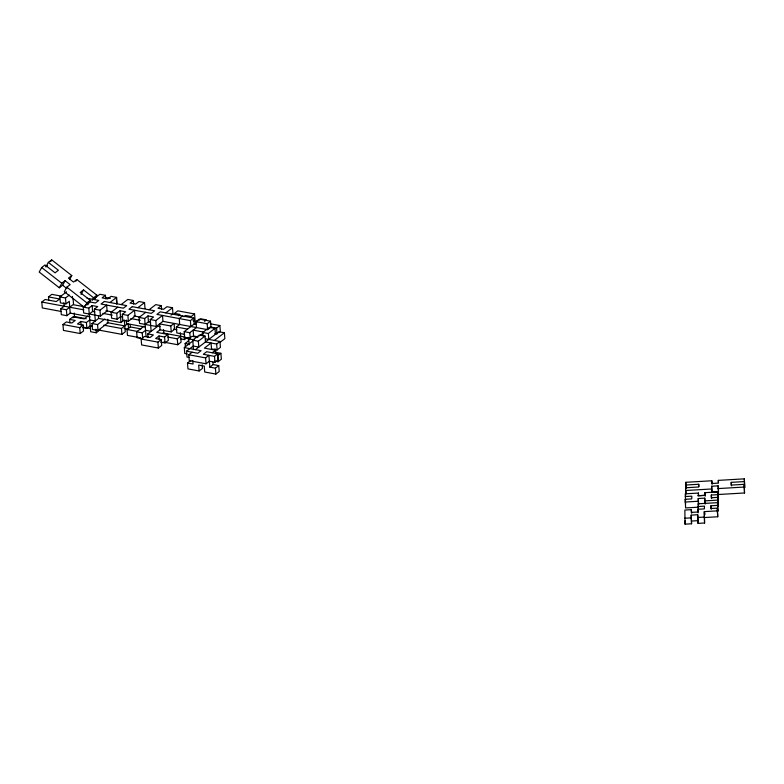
<?xml version="1.0" encoding="UTF-8"?>
<svg xmlns="http://www.w3.org/2000/svg" width="784" height="784" viewBox="0 0 784 784"><rect width="100%" height="100%" fill="white"/><g stroke="black" fill="none" stroke-linecap="round" stroke-linejoin="round"><path stroke-width="1.18" d="M698.25 510.08L698.064 503.798L717.566 502.652L717.478 505.386L710.97 505.768L710.882 508.502L717.38 508.12L717.291 510.864L704.287 511.629L704.561 523.006L698.064 523.389L697.691 514.745L691.184 515.127L691.557 523.771L685.059 524.153L684.863 510.041L691.37 509.659L691.645 513.197M698.613 507.17L685.608 507.934L685.236 499.3L691.733 498.908L691.831 496.174L685.324 496.556L685.598 500.104M685.324 496.556L685.412 493.822L698.426 493.058L698.613 495.419M685.804 494.047L685.618 487.775L698.632 487.001L698.72 484.267L685.716 485.031L685.99 488.579M685.716 485.031L685.804 482.297L711.823 480.768L712.097 484.306M685.059 524.153L685.177 520.635M691.557 523.771L691.184 515.127M691.37 509.659L691.282 512.393L697.78 512.011L697.878 509.277L704.375 508.885L704.473 506.15L697.966 506.533M698.064 523.389L697.691 514.745M698.426 504.808L698.24 498.526L704.738 498.144L705.208 504.053M698.426 493.058L698.328 495.792L704.836 495.41L704.924 492.675L717.928 491.901L718.301 500.545L717.928 491.901M704.561 523.006L704.287 511.629M704.836 503.25L704.738 498.144M704.845 514.794L704.904 512.971M717.84 494.645L711.333 495.027L711.245 497.762L717.742 497.379L718.115 506.023L717.742 497.379M711.823 492.519L711.637 486.237L718.134 485.855L718.507 490.578M711.823 480.768L711.725 483.503L718.232 483.12L718.32 480.376L744.339 478.848L744.712 487.491L744.339 478.848M744.241 481.582L731.237 482.356L731.139 485.09L744.153 484.326L744.526 492.969L718.507 494.498L718.134 485.855M704.747 517.528L717.752 516.764L717.38 508.12M744.526 492.969L744.153 484.326M47.53 265.658L45.864 266.932L48.343 262.405L58.398 270.264L55.066 272.832L45.011 264.972L41.679 267.53L39.2 272.058L59.31 287.777L62.642 285.219L65.121 280.692L70.148 284.621L66.816 287.179L64.337 291.707L83.486 306.681M50.686 261.66L51.675 259.847L71.785 275.566L69.805 279.182M59.31 287.777L61.789 283.249L65.121 280.692M75.823 281.309L76.812 279.496L96.922 295.215L94.933 298.841M81.056 294.441L83.535 289.913L93.59 297.773L96.922 295.215M84.946 306.524L86.926 302.898L90.258 300.341L80.203 292.481L83.535 289.913M87.779 304.868L90.258 300.341M92.1 300.497L93.59 297.773M48.343 262.405L51.675 259.847M71.785 275.566L68.453 278.124L73.48 282.054L76.812 279.496M61.103 311.444L42.287 307.945L41.817 302.046L45.149 299.478L56.321 301.556L59.653 298.988L48.481 296.92L48.765 300.458M48.481 296.92L51.813 294.353L61.221 296.107M90.199 316.844L70.217 313.13L69.286 301.321L65.954 303.888L60.368 302.849L59.898 296.94L66.562 291.815M59.898 296.94L65.484 297.979L69.296 295.049M70.687 312.767L66.885 315.697L61.299 314.658L60.829 308.749L64.161 306.191L63.886 302.644M60.829 308.749L66.415 309.788L73.079 304.662M69.923 322.93L69.649 319.392L75.235 320.431L71.903 322.988L66.317 321.95L62.985 324.517L63.445 330.417L80.203 333.533L83.535 330.966L83.075 325.066L77.489 324.027L80.821 321.46L86.407 322.498L89.739 319.941L95.325 320.979L94.374 309.161L99.96 310.199L106.624 305.074L107.094 310.983L100.43 316.099L83.672 312.992L83.202 307.083L89.866 301.967M93.198 299.4L99.862 294.274L105.448 295.313L105.732 298.861M69.649 319.392L72.981 316.824L84.153 318.902L87.955 315.972M72.853 317.853L74.519 316.569L86.269 318.755M83.202 307.083L88.788 308.122L92.12 305.564L97.706 306.603L94.374 309.161M105.448 295.313L102.116 297.871L107.702 298.91L111.034 296.352L116.62 297.391L117.081 303.29M100.058 329.858L96.246 332.788L90.66 331.75L89.268 314.031L93.08 311.101M109.956 302.516L116.62 297.391M62.985 324.517L79.743 327.624L83.075 325.066M107.751 319.255L108.035 322.792L98.039 330.476L92.453 329.447L91.993 323.537L98.647 318.412L120.981 322.557L124.313 319.999L125.254 331.808L121.922 334.376L99.578 330.221M82.398 327.575L86.867 328.408L90.199 325.84L92.434 326.262M122.745 317.069L120.511 316.648L117.179 319.215L111.593 318.177L111.132 312.267L117.796 307.152M121.128 304.584L127.792 299.459L133.378 300.497L133.652 304.045M91.993 323.537L97.569 324.576L104.84 318.98M111.132 312.267L116.718 313.306L120.05 310.748L125.636 311.787L122.304 314.345L122.765 320.254L128.351 321.293L135.015 316.168L134.554 310.258L127.89 315.384L122.304 314.345M133.378 300.497L130.046 303.065L135.632 304.094L138.964 301.536L144.55 302.575L145.011 308.475M137.886 307.7L144.55 302.575M103.821 325.193L121.461 328.467L128.106 323.341L128.586 329.251L124.117 328.418M218.677 332.739L220.343 331.465L219.883 325.556L216.551 328.124L210.965 327.085L207.633 329.643L162.945 321.352L156.281 326.477L139.523 323.361L139.062 317.461L145.726 312.336M149.058 309.768L155.722 304.643L161.308 305.682L161.582 309.229M140.414 337.806L127.478 335.405L127.018 329.496L130.35 326.938L140.944 328.908M139.062 317.461L144.648 318.49L147.98 315.932L153.566 316.971L150.234 319.529L151.145 331.338L145.559 330.299L142.227 332.867L136.641 331.828L137.112 337.737L142.698 338.766L142.227 332.867M161.308 305.682L157.976 308.249L163.562 309.278L166.894 306.72L172.48 307.759L172.941 313.659L171.039 315.129M145.099 324.4L148.901 321.469M136.641 331.828L143.913 326.232M150.234 319.529L155.82 320.568L162.484 315.442L162.945 321.352M165.816 312.885L172.48 307.759M160.563 342.089L165.032 342.922L168.364 340.354L167.903 334.454L164.571 337.012L158.985 335.973L155.653 338.541L161.239 339.57L161.7 345.479L158.368 348.037L141.62 344.931L141.149 339.021L144.481 336.463L150.067 337.502L153.399 334.935L147.813 333.906L148.098 337.443M147.813 333.906L157.809 326.213L160.044 326.634M160.544 329.447L156.731 332.377L167.903 334.454M178.389 315.727L180.055 314.443L174.469 313.404L177.801 310.846L194.559 313.953L195.02 319.862L193.354 321.136M182.574 315.991L179.242 318.549L179.703 324.458L176.371 327.026L176.831 332.926L184.652 334.376M170.785 325.987L174.117 323.42L174.577 329.329L171.245 331.887L160.083 329.819L159.613 323.91L170.785 325.987L171.245 331.887M183.975 316.756L185.641 315.482L191.227 316.511L194.559 313.953M141.149 339.021L157.907 342.138L161.239 339.57M193.736 318.069L160.23 311.846L156.898 314.404L190.404 320.627L193.736 318.069L194.207 323.968L196.441 324.39M189.797 332.69L190.257 338.6L184.671 337.561L184.211 331.661L189.797 332.69L196.461 327.575L195.99 321.665L199.322 319.098L210.494 321.175L210.965 327.085M184.211 331.661L197.539 321.411L193.07 320.578M198.969 320.313L200.871 318.843L206.457 319.882L204.555 321.352M167.874 337.081L177.282 338.825L180.614 336.267L181.084 342.177L177.752 344.735L163.64 342.118M181.065 338.992L184.416 339.609L186.915 337.688M195.99 321.665L207.162 323.743L210.494 321.175M189.179 344.764L188.719 338.855L192.051 336.297L197.637 337.326M185.416 347.008L185.142 343.47L188.474 340.903L188.189 337.365M193.501 349.595L192.756 340.148L199.42 335.023L205.006 336.062L205.477 341.971L216.649 344.039L219.981 341.481L220.441 347.381L217.109 349.948L211.523 348.909L211.063 343L204.399 348.125L215.571 350.203L215.845 353.741M203.036 336.003L202.752 332.465L209.416 327.34L215.002 328.378L215.473 334.278M187.004 353.898L184.769 353.486L184.309 347.577L193.393 340.589M199.538 335.866L203.35 332.935M192.756 340.148L198.342 341.187L205.006 336.062M202.752 332.465L208.338 333.494L215.002 328.378M189.258 357.494L187.023 357.083L186.563 351.173L193.227 346.058L198.813 347.087L198.342 341.187M217.825 353.8L214.493 356.367L203.321 354.29L206.653 351.722L217.825 353.8L218.285 359.709L214.953 362.267L209.367 361.228L206.035 363.796L189.277 360.679L188.817 354.78L192.149 352.212M195.481 349.654L218.805 331.72L224.391 332.759L224.851 338.659L220.304 342.157M214.395 340.442L224.391 332.759M202.184 364.864L202.458 368.411L199.126 370.969L187.954 368.892L187.494 362.992L190.826 360.424M188.817 354.78L205.575 357.886L208.907 355.328L209.838 367.137L215.414 368.176L218.746 365.609L219.216 371.518L215.884 374.076L204.712 372.008L204.252 366.099L198.666 365.06L199.126 370.969M212.239 352.761L215.571 350.203M218.04 361.757L221.372 359.199L220.902 353.29L217.57 355.848L218.04 361.757L214.689 361.13M209.838 367.137L213.16 364.58L218.746 365.609M685.53 490.51L711.539 488.981M718.046 488.589L744.055 487.06M718.605 491.764L712.097 492.146L711.637 486.237M697.819 495.713L704.914 495.302M685.138 502.034L698.142 501.27M704.649 500.888L717.654 500.114M684.589 518.253L691.096 517.871M697.593 517.479L704.101 517.097M691.655 521.037L698.152 520.654M105.615 297.44L110.407 298.332M87.024 298.253L98.784 300.439L95.452 302.996L88.396 301.693M210.308 323.782L219.883 325.556M83.633 306.622L73.578 304.76L73.108 298.851M105.977 310.768L112.671 312.012M133.897 315.952L140.601 317.197M214.777 333.612L217.011 334.023L216.551 328.124M41.817 302.046L83.859 309.847M94.825 311.885L92.59 311.464L92.12 305.564M102.88 313.375L112.279 315.129M130.801 318.559L140.209 320.313M150.675 322.253L148.441 321.832L147.98 315.932M176.371 327.026L187.543 329.094M203.183 331.995L193.129 330.133L193.589 336.042L198.058 336.865M173.46 329.123L176.812 329.741M145.383 327.085L126.567 323.596L126.283 320.048M205.457 338.786L219.981 341.481M107.134 322.626L124.793 325.899M162.994 332.994L185.102 337.1M188.719 338.855L194.305 339.893M127.018 329.496L137.602 331.465M148.264 336.62L146.03 336.209L144.648 318.49M185.142 343.47L189.61 344.294M83.408 327.222L90.464 328.535M220.902 353.29L215.326 352.251L215.041 348.713M184.309 347.577L201.067 350.693L197.735 353.251L186.563 351.173M187.494 362.992L193.08 364.031L192.795 360.483M41.679 267.53L61.789 283.249M66.816 287.179L86.926 302.898M62.642 285.219L66.826 288.492M731.237 482.356L731.511 485.894M718.32 480.376L718.507 482.748M717.566 502.652L717.938 511.295L717.478 505.386M717.291 510.864L717.752 516.764M711.333 495.027L711.617 498.565M710.97 505.768L711.255 509.316M704.924 492.675L705.208 496.213M698.72 484.267L698.907 486.629M698.24 498.526L698.701 504.435M697.878 509.277L698.152 512.814M685.804 482.297L686.274 488.207M685.902 491.313L686.088 493.675M685.412 493.822L685.598 496.184M685.236 499.3L685.598 504.024M216.649 344.039L217.109 349.948M214.493 356.367L214.953 362.267M215.414 368.176L215.884 374.076M212.983 362.208L213.16 364.58M208.338 333.494L208.809 339.403M207.162 323.743L207.633 329.643M205.575 357.886L206.035 363.796M190.404 320.627L190.875 326.536M184.23 337.247L184.416 339.609M180.349 332.73L180.634 336.267M177.282 338.825L177.752 344.735M164.571 337.012L165.032 342.922M163.582 329.613L163.856 333.161M158.985 335.973L159.27 339.521M157.907 342.138L158.368 348.037M155.82 320.568L156.281 326.477M130.173 324.576L130.36 326.938M127.89 315.384L128.351 321.293M120.05 310.748L120.981 322.557M121.461 328.467L121.922 334.376M116.385 299.439L116.757 304.163M116.718 313.306L117.179 319.215M99.96 310.199L100.43 316.099M98.451 316.05L98.637 318.412M97.569 324.576L98.039 330.476M95.971 329.241L96.246 332.788M88.788 308.122L89.258 314.031M86.407 322.498L86.867 328.408M80.821 321.46L81.095 325.007M79.743 327.624L80.203 333.533M74.225 313.022L74.509 316.569M72.432 296.401L72.618 298.763M65.484 297.979L65.954 303.888M66.415 309.788L66.885 315.697M104.37 301.477L101.038 304.035L123.382 308.181L126.714 305.623L104.37 301.477M132.3 306.662L128.968 309.219L151.312 313.365L154.644 310.807L132.3 306.662"/></g></svg>
